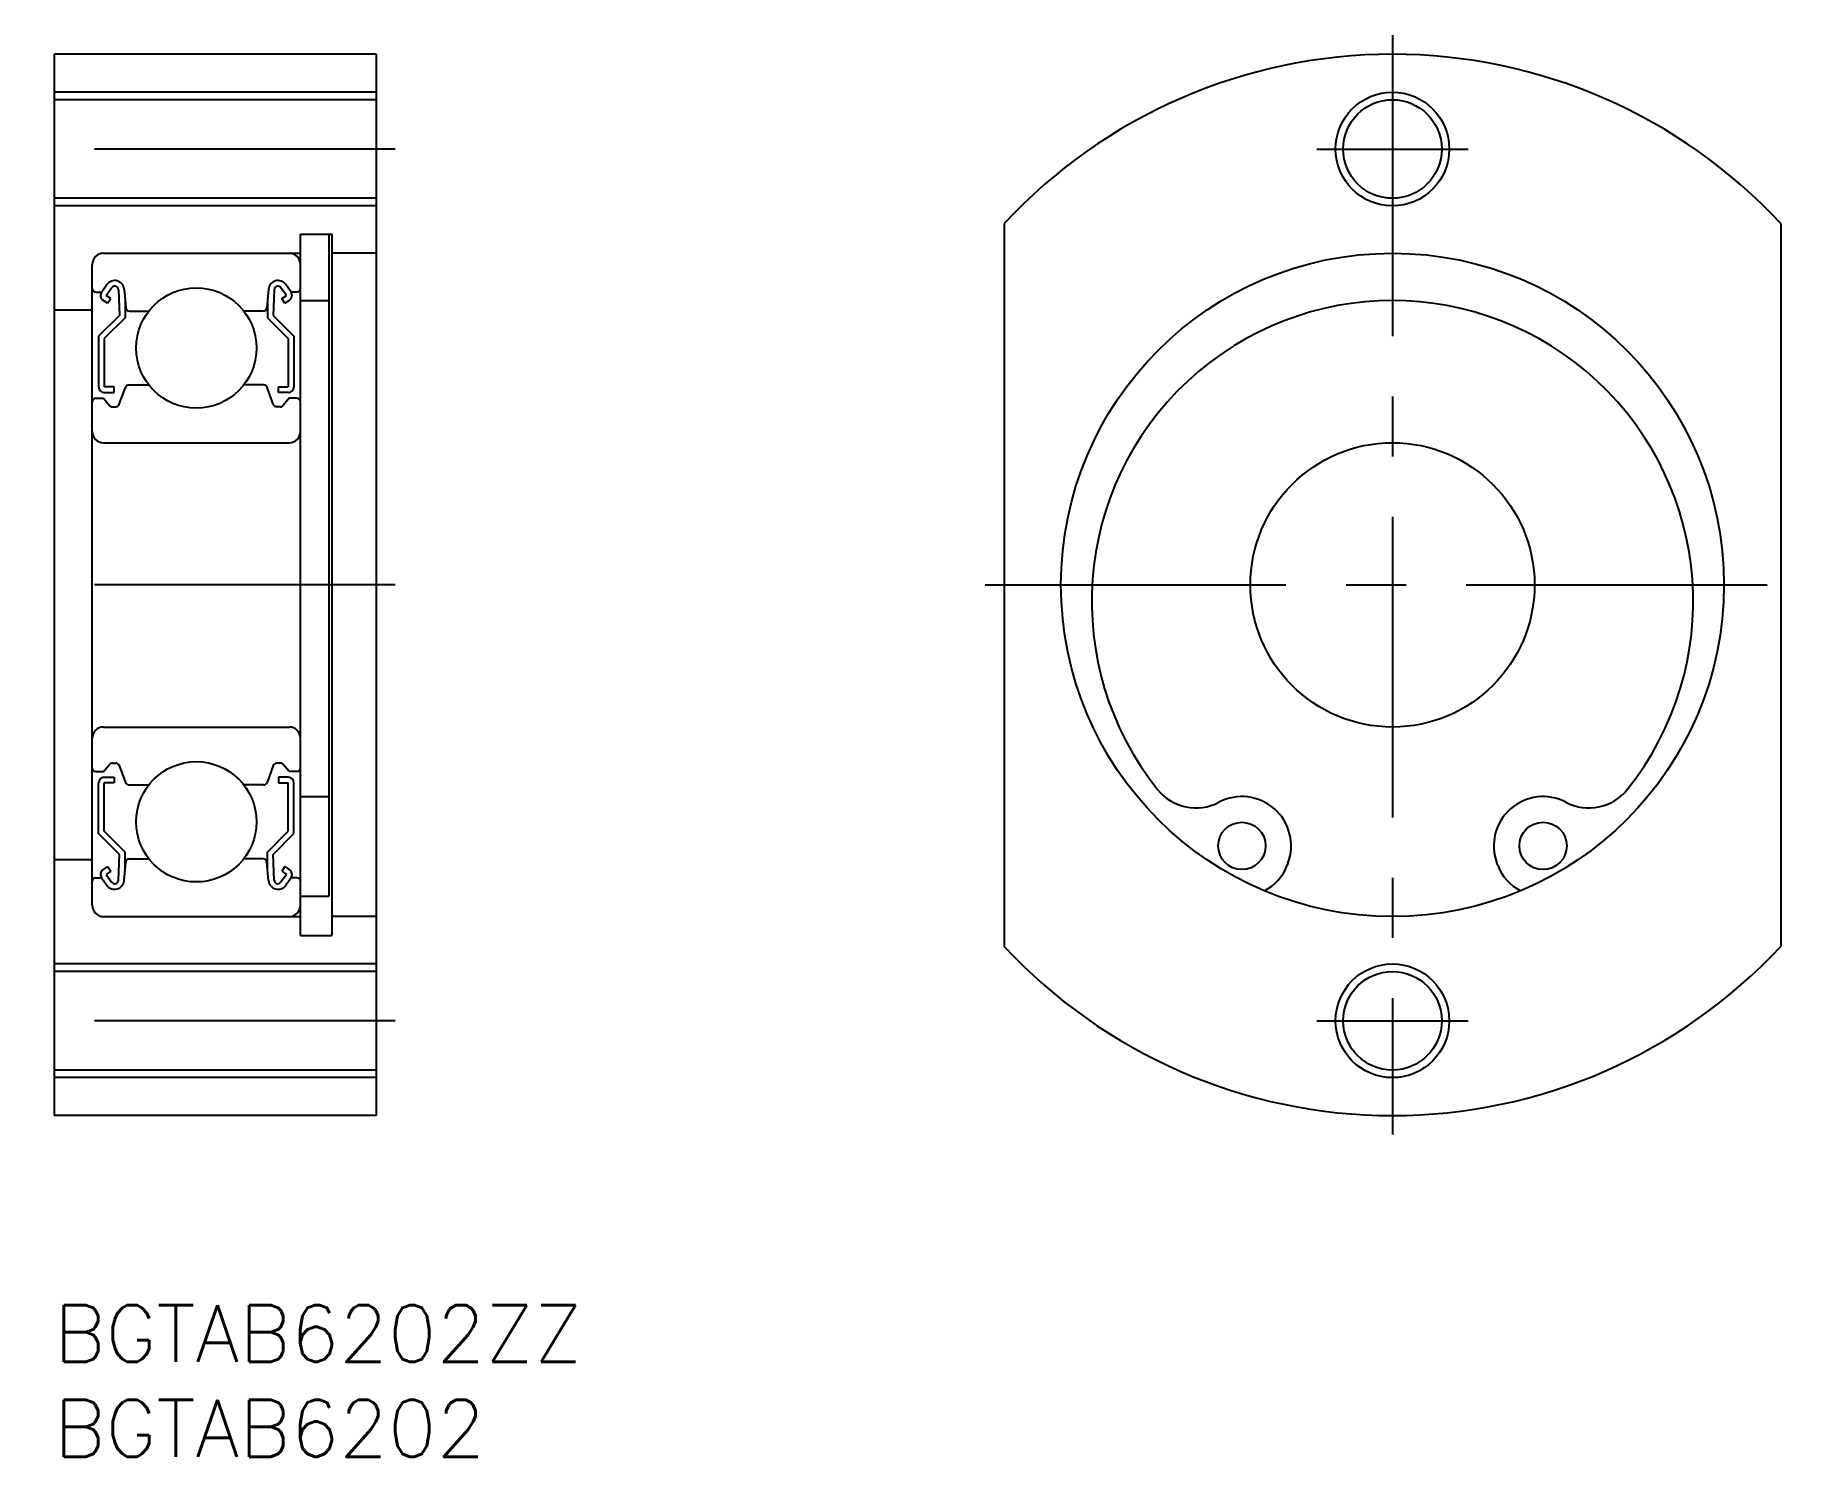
# Model space of a CAD drawing. Extents: x -1 to 92.2, y -8 to 67.
import ezdxf

# ---------------------------------------------------------------- set-up
doc = ezdxf.new("R2010")
doc.units = 0
doc.header["$LTSCALE"] = 0.5
doc.linetypes.add('CENTER', pattern=[50.8, 31.75, -6.35, 6.35, -6.35])
for name, color, linetype in [('MSM_CENTER', 1, 'CENTER'), ('MSM_CONTINUOUS', 7, 'CONTINUOUS'), ('MSM_NARROW', 5, 'CONTINUOUS'), ('MSM_PART_NUMBER', 7, 'CONTINUOUS')]:
    doc.layers.add(name, color=color, linetype=linetype)
doc.styles.get("Standard").update_dxf_attribs({"font": 'txt.shx', "height": 3, "bigfont": 'bigfont.shx'})

# ---------------------------------------------------------------- blocks, each defined once
blk = doc.blocks.new('*U4')
at = {"layer": 'MSM_PART_NUMBER'}
blk.add_text('BGTAB6202ZZ', height=3, dxfattribs=at).set_placement((0, -3))
blk = doc.blocks.new('*U5')
at = {"layer": 'MSM_PART_NUMBER'}
blk.add_text('BGTAB6202', height=3, dxfattribs=at).set_placement((0, -8))

msp = doc.modelspace()

# ---------------------------------------------------------------- linework, layer by layer
at = {"layer": 'MSM_CENTER'}
for p, q in [((70.65, 67), (70.65, 9)), ((18, 61), (-1, 61)), ((66.65, 61), (74.65, 61)), ((18, 38), (-1, 38)), ((49.15, 38), (92.15, 38)), ((18, 15), (-1, 15)), ((66.65, 15), (74.65, 15))]:
    msp.add_line(p, q, dxfattribs=at)
at = {"layer": 'MSM_CONTINUOUS'}
for p, q in [((0, 66), (0, 10)), ((17, 66), (0, 66)), ((12.75, 66), (12.75, 66)), ((17, 66), (17, 10)), ((17, 63.6), (0, 63.6)), ((17, 58.4), (0, 58.4)), ((50.15, 57.072), (50.15, 18.928)), ((91.15, 57.072), (91.15, 18.928)), ((13, 19.5), (13, 56.5)), ((13, 56.5), (14.65, 56.5)), ((14.5, 56.5, -0.5), (14.5, 21.585, -0.5)), ((14.65, 56.5), (14.65, 19.5)), ((2.6, 55.5), (13, 55.5)), ((17, 55.5), (14.65, 55.5)), ((2, 21.1), (2, 54.9)), ((2.2, 53.45), (2.5, 53.45)), ((2.5, 53.45), (2.779, 53.847)), ((2.746, 53.278), (3.028, 53.68)), ((2.991, 53.105), (2.746, 53.278)), ((2.819, 52.86), (2.991, 53.105)), ((3.392, 53.573), (3.442, 52.224)), ((3.686, 53.604), (3.772, 52.632)), ((11.314, 53.604), (11.228, 52.632)), ((11.608, 53.573), (11.558, 52.224)), ((12.254, 53.278), (11.972, 53.68)), ((12.009, 53.105), (12.254, 53.278)), ((12.181, 52.86), (12.009, 53.105)), ((12.5, 53.45), (12.221, 53.847)), ((12.8, 53.45), (12.5, 53.45)), ((2, 52.5), (0, 52.5)), ((3.442, 52.224), (2.342, 51.124)), ((2.819, 52.86), (2.573, 53.032)), ((3.742, 52.971), (3.742, 52.1)), ((3.971, 52.45), (4.994, 52.45)), ((11.029, 52.45), (10.006, 52.45)), ((11.258, 52.971), (11.258, 52.1)), ((11.558, 52.224), (12.658, 51.124)), ((12.181, 52.86), (12.426, 53.032)), ((13, 53), (14.5, 53)), ((3.742, 52.1), (2.642, 51)), ((11.258, 52.1), (12.358, 51)), ((2.342, 51.124), (2.342, 48.45)), ((2.642, 51), (2.642, 48.45)), ((12.358, 51), (12.358, 48.45)), ((12.658, 51.124), (12.658, 48.45)), ((3.162, 48.45), (2.642, 48.45)), ((3.162, 48.15), (3.162, 48.45)), ((3.945, 48.55), (4.994, 48.55)), ((11.055, 48.55), (10.006, 48.55)), ((11.838, 48.45), (12.358, 48.45)), ((11.838, 48.15), (11.838, 48.45)), ((2.2, 47.85), (2.6, 47.85)), ((2.6, 47.85), (2.918, 47.471)), ((2.642, 48.15), (3.162, 48.15)), ((3.434, 47.531), (3.757, 48.418)), ((11.566, 47.531), (11.243, 48.418)), ((12.358, 48.15), (11.838, 48.15)), ((12.4, 47.85), (12.082, 47.471)), ((12.8, 47.85), (12.4, 47.85)), ((3.071, 47.4), (3.246, 47.4)), ((11.929, 47.4), (11.754, 47.4)), ((2.6, 45.5), (12.4, 45.5)), ((2, 38), (2, 38)), ((2.6, 30.5), (12.4, 30.5)), ((2.2, 28.15), (2.6, 28.15)), ((2.6, 28.15), (2.918, 28.529)), ((3.071, 28.6), (3.246, 28.6)), ((3.434, 28.469), (3.757, 27.582)), ((11.566, 28.469), (11.243, 27.582)), ((11.929, 28.6), (11.754, 28.6)), ((12.4, 28.15), (12.082, 28.529)), ((12.8, 28.15), (12.4, 28.15)), ((2.342, 24.876), (2.342, 27.55)), ((2.642, 27.85), (3.162, 27.85)), ((2.642, 25), (2.642, 27.55)), ((3.162, 27.55), (2.642, 27.55)), ((3.162, 27.85), (3.162, 27.55)), ((3.945, 27.45), (4.994, 27.45)), ((11.055, 27.45), (10.006, 27.45)), ((11.838, 27.85), (11.838, 27.55)), ((12.358, 27.85), (11.838, 27.85)), ((11.838, 27.55), (12.358, 27.55)), ((12.358, 25), (12.358, 27.55)), ((12.658, 24.876), (12.658, 27.55)), ((13, 26.83), (14.5, 26.83)), ((3.442, 23.776), (2.342, 24.876)), ((3.742, 23.9), (2.642, 25)), ((11.258, 23.9), (12.358, 25)), ((11.558, 23.776), (12.658, 24.876)), ((2, 23.5), (0, 23.5)), ((3.392, 22.427), (3.442, 23.776)), ((3.686, 22.396), (3.772, 23.368)), ((3.742, 23.029), (3.742, 23.9)), ((3.971, 23.55), (4.994, 23.55)), ((11.029, 23.55), (10.006, 23.55)), ((11.314, 22.396), (11.228, 23.368)), ((11.258, 23.029), (11.258, 23.9)), ((11.608, 22.427), (11.558, 23.776)), ((65.134, 23.316), (65.093, 23.206)), ((76.208, 23.206), (76.166, 23.316)), ((2.2, 22.55), (2.5, 22.55)), ((2.5, 22.55), (2.779, 22.153)), ((2.819, 23.14), (2.573, 22.968)), ((2.991, 22.895), (2.746, 22.722)), ((2.746, 22.722), (3.028, 22.32)), ((2.819, 23.14), (2.991, 22.895)), ((12.254, 22.722), (11.972, 22.32)), ((12.181, 23.14), (12.009, 22.895)), ((12.009, 22.895), (12.254, 22.722)), ((12.181, 23.14), (12.426, 22.968)), ((12.5, 22.55), (12.221, 22.153)), ((12.8, 22.55), (12.5, 22.55)), ((13, 21.585), (14.5, 21.585)), ((2.6, 20.5), (13, 20.5)), ((17, 20.5), (14.65, 20.5)), ((13, 19.5), (14.65, 19.5)), ((17, 17.6), (0, 17.6)), ((17, 12.4), (0, 12.4)), ((17, 10), (0, 10))]:
    msp.add_line(p, q, dxfattribs=at)
for centre, radius in [((70.65, 61), 2.6), ((70.65, 38), 17.5), ((7.5, 50.5), 3.175), ((70.65, 38), 7.5), ((7.5, 25.5), 3.175), ((62.7, 24.23), 1.25), ((78.6, 24.23), 1.25), ((70.65, 15), 2.6)]:
    msp.add_circle(centre, radius, dxfattribs=at)
for centre, radius, start, end in [((70.65, 38), 28, 42.93366, 137.06634), ((2.6, 54.9), 0.6, 90, 180), ((12.4, 54.9), 0.6, 0, 90), ((3.188, 53.56), 0.5, 5.06502, 144.93555), ((11.812, 53.56), 0.5, 35.06445, 174.93498), ((2.2, 53.65), 0.2, 180, 270), ((2.745, 53.277), 0.3, 144.93555, 235.03769), ((3.192, 53.565), 0.2, 2.13118, 144.93675), ((11.808, 53.565), 0.2, 35.06325, 177.86882), ((12.254, 53.277), 0.3, 304.96231, 35.06445), ((12.8, 53.65), 0.2, 270, 0), ((3.971, 52.65), 0.2, 185.06502, 270), ((11.029, 52.65), 0.2, 270, 354.93498), ((70.65, 37.125), 15.875, 321.35059, 218.64941), ((2.642, 48.45), 0.3, 180, 270), ((3.945, 48.35), 0.2, 90, 159.97033), ((11.055, 48.35), 0.2, 20.02967, 90), ((12.358, 48.45), 0.3, 270, 0), ((2.2, 47.65), 0.2, 90, 180), ((3.246, 47.6), 0.2, 270, 339.97033), ((11.754, 47.6), 0.2, 200.02967, 270), ((12.8, 47.65), 0.2, 0, 90), ((3.071, 47.6), 0.2, 219.99699, 270), ((11.929, 47.6), 0.2, 270, 320.00301), ((2.6, 46.1), 0.6, 180, 270), ((12.4, 46.1), 0.6, 270, 0), ((2.6, 29.9), 0.6, 90, 180), ((12.4, 29.9), 0.6, 0, 90), ((2.2, 28.35), 0.2, 180, 270), ((3.071, 28.4), 0.2, 90, 140.00301), ((3.246, 28.4), 0.2, 20.02967, 90), ((11.754, 28.4), 0.2, 90, 159.97033), ((11.929, 28.4), 0.2, 39.99699, 90), ((12.8, 28.35), 0.2, 270, 0), ((2.642, 27.55), 0.3, 90, 180), ((3.945, 27.65), 0.2, 200.02967, 270), ((11.055, 27.65), 0.2, 270, 339.97033), ((12.358, 27.55), 0.3, 0, 90), ((60.283, 28.834), 2.6, 218.64941, 297.70447), ((81.018, 28.834), 2.6, 242.29553, 321.35059), ((62.7, 24.23), 2.6, 339.41139, 117.70447), ((78.6, 24.23), 2.6, 62.29553, 200.58861), ((3.971, 23.35), 0.2, 90, 174.93498), ((11.029, 23.35), 0.2, 5.06502, 90), ((2.2, 22.35), 0.2, 90, 180), ((2.745, 22.723), 0.3, 124.96231, 215.06445), ((3.188, 22.44), 0.5, 215.06445, 354.93498), ((3.192, 22.435), 0.2, 215.06325, 357.86882), ((11.812, 22.44), 0.5, 185.06502, 324.93555), ((11.808, 22.435), 0.2, 182.13118, 324.93675), ((12.254, 22.723), 0.3, 324.93555, 55.03769), ((12.8, 22.35), 0.2, 0, 90), ((62.753, 24.085), 2.5, 297.05507, 339.41139), ((78.548, 24.085), 2.5, 200.58861, 242.94493), ((2.6, 21.1), 0.6, 180, 270), ((12.4, 21.1), 0.6, 270, 0), ((70.65, 38), 28, 222.93366, 317.06634)]:
    msp.add_arc(centre, radius, start, end, dxfattribs=at)
at = {"layer": 'MSM_NARROW'}
for p, q in [((17, 64), (0, 64)), ((17, 58), (0, 58)), ((17, 18), (0, 18)), ((17, 12), (0, 12))]:
    msp.add_line(p, q, dxfattribs=at)
for centre in [(70.65, 61), (70.65, 15)]:
    msp.add_circle(centre, 3, dxfattribs=at)

# ---------------------------------------------------------------- block references
at = {"layer": 'MSM_CONTINUOUS'}
for name in ['*U4', '*U5']:
    msp.add_blockref(name, (0, 0), dxfattribs=at)

doc.saveas('drawing.dxf')
